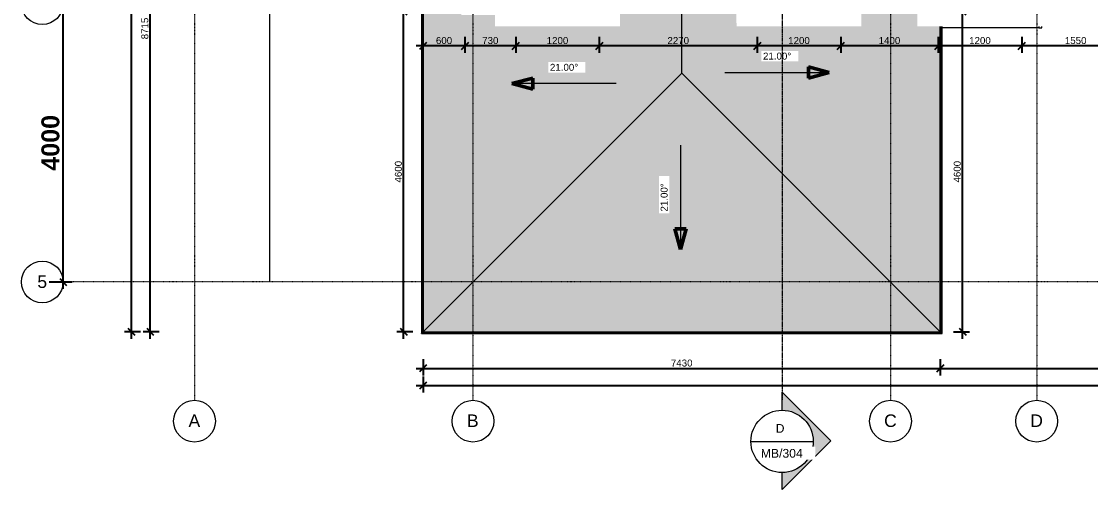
# Model space of a CAD drawing. Header units: millimetres. Extents: x -21051 to 202668, y -15646 to 13691.
# Drawn here: x 44900 to 60262, y -15491 to -8763 of the extents above; entities that cross this region are included whole.
import ezdxf

# ---------------------------------------------------------------- set-up
doc = ezdxf.new("R2010")
doc.units = ezdxf.units.MM
for name, pattern in [('Dash dot', [15.875, 6.35, -4.7625, 0, -4.7625]), ('Hidden', [3, 2, -1]), ('TD_Level Line', [8, 4, -2, 0, -2])]:
    doc.linetypes.add(name, pattern=pattern)
for name, color, linetype, lineweight in [('A-ANNO-DIMS', 211, 'Continuous', 9), ('A-DETL-HDLN', 90, 'Hidden', 5), ('A-DETL-MBND', 5, 'Continuous', 5), ('A-ROOF', 132, 'Continuous', 5), ('A-ROOF-PATT', 132, 'Continuous', 5), ('G-ANNO-DIMS', 111, 'Continuous', 9), ('G-ANNO-SYMB', 111, 'Continuous', 9), ('S-GRID', 1, 'Continuous', 9), ('S-GRID-IDEN', 1, 'Continuous', 9)]:
    doc.layers.add(name, color=color, linetype=linetype, lineweight=lineweight)
doc.layers.get('0').off()
doc.styles.add('Arial', font='arial.ttf', dxfattribs={"height": 250})
doc.styles.add('Arial_1', font='arial.ttf', dxfattribs={"height": 125})
doc.styles.add('Arial_3', font='arial.ttf', dxfattribs={"height": 100})
doc.styles.add('Arial_B', font='arialbd.ttf', dxfattribs={"height": 257.936508})
doc.dimstyles.new('Arial_1_0', dxfattribs={"dimscale": 304.8, "dimtxt": 102.02594, "dimasz": 0.328084, "dimexe": 0.328084, "dimexo": 0.0625, "dimgap": 0.082021, "dimtad": 1, "dimdec": 0, "dimzin": 0, "dimdsep": 46, "dimtxsty": 'Arial_3', "dimblk1": 'OBLIQUE', "dimblk2": 'OBLIQUE', "dimsah": 1, "dimcen": 0.09, "dimdle": 0.328084, "dimazin": 0, "dimtfac": 1, "dimtdec": 4, "dimtix": 1, "dimtmove": 0, "dimatfit": 3, "dimfxl": 0.492126, "dimfxlon": 1, "dimtvp": 1, "dimtolj": 1, "dimtzin": 0, "dimarcsym": 2})
doc.dimstyles.new('Arial_1_0_2', dxfattribs={"dimscale": 304.8, "dimtxt": 102.02594, "dimasz": 0.328084, "dimexe": 0.328084, "dimexo": 0.0625, "dimgap": 0.082021, "dimtad": 1, "dimdec": 0, "dimzin": 0, "dimdsep": 46, "dimtxsty": 'Arial_3', "dimblk1": 'OBLIQUE', "dimblk2": 'OBLIQUE', "dimsah": 1, "dimcen": 0.09, "dimdle": 0.328084, "dimazin": 0, "dimtfac": 1, "dimtdec": 4, "dimtix": 1, "dimtmove": 2, "dimatfit": 3, "dimfxl": 0.492126, "dimfxlon": 1, "dimtvp": 1, "dimtolj": 1, "dimtzin": 0, "dimarcsym": 2})
doc.dimstyles.new('Arial_2_5', dxfattribs={"dimscale": 304.8, "dimtxt": 255.06485, "dimasz": 0.328084, "dimexe": 0.656168, "dimexo": 0.0625, "dimgap": 0.164042, "dimtad": 1, "dimdec": 0, "dimzin": 0, "dimdsep": 46, "dimtxsty": 'Arial_B', "dimblk1": 'OBLIQUE', "dimblk2": 'OBLIQUE', "dimsah": 1, "dimcen": 0.09, "dimdle": 0.328084, "dimazin": 0, "dimtfac": 1, "dimtdec": 4, "dimtix": 1, "dimtmove": 0, "dimatfit": 3, "dimfxl": 0.492126, "dimfxlon": 1, "dimtvp": 1, "dimtolj": 1, "dimtzin": 0, "dimarcsym": 2})

# ---------------------------------------------------------------- blocks, each defined once
blk = doc.blocks.new('PARAPET3 - PARAPET-973356-01_First floor')
at = {"layer": 'A-DETL-MBND'}
for p, q in [((-9350, 12911), (-13959, 12760)), ((-9350, 12911), (-9349, 12892)), ((-13959, 12760), (-13713, 5283)), ((-13939, 12741), (-9349, 12892)), ((-9349, 12892), (-9349, 12886)), ((-13939, 12741), (-13695, 5302)), ((-13713, 5283), (-9302, 5428)), ((-9303, 5447), (-13695, 5302))]:
    blk.add_line(p, q, dxfattribs=at)
for points, knots in [([(-13959, 12760), (-13959, 12760), (-13959, 12760), (-13958, 12759), (-13956, 12757), (-13954, 12756), (-13953, 12754), (-13951, 12753), (-13950, 12751), (-13947, 12749), (-13944, 12746), (-13941, 12743), (-13939, 12741)], [0.4444444, 0.4444444, 0.4444444, 0.4444444, 0.5555556, 0.6111111, 0.6666667, 0.75, 0.7708333, 0.7916667, 0.8333333, 0.875, 0.9166667, 1, 1, 1, 1]), ([(-13695, 5302), (-13696, 5300), (-13699, 5298), (-13702, 5294), (-13704, 5292), (-13706, 5290), (-13707, 5289), (-13709, 5287), (-13711, 5285), (-13712, 5284), (-13713, 5283), (-13713, 5283), (-13713, 5283)], [-1, -1, -1, -1, -0.9166667, -0.875, -0.8333333, -0.7916667, -0.7708333, -0.75, -0.6666667, -0.6111111, -0.5555556, -0.4444444, -0.4444444, -0.4444444, -0.4444444])]:
    blk.add_open_spline(points, degree=3, knots=knots, dxfattribs=at)
blk = doc.blocks.new('hood 34 - hood 1-1214670-01_First floor')
at = {"layer": 'A-DETL-MBND'}
for p, q in [((-9284, 4271), (-9330, 5663)), ((-9264, 4272), (-9284, 4271)), ((-9284, 4271), (-9283, 4228)), ((-9283, 4228), (-9263, 4229))]:
    blk.add_line(p, q, dxfattribs=at)
blk = doc.blocks.new('Grid - _-182767-01_First floor')
at = {"layer": 'S-GRID-IDEN'}
blk.add_circle((0, 0), 3, dxfattribs=at)
blk = doc.blocks.new('_Oblique')
at = {"color": 0, "linetype": 'ByBlock', "lineweight": -2}
blk.add_line((-0.5, -0.5), (0.5, 0.5), dxfattribs=at)
blk = doc.blocks.new('*D867')
at = {"layer": 'A-ANNO-DIMS', "color": 0, "lineweight": -2, "transparency": 16777216}
for p, q in [((45500, -12608), (45500, -8408)), ((45631, -8508), (45300, -8508)), ((45631, -12508), (45300, -12508))]:
    blk.add_line(p, q, dxfattribs=at)
at = {"layer": 'Defpoints', "color": 0, "transparency": 16777216}
for p in [(45500, -8508), (45650, -8508), (45650, -12508)]:
    blk.add_point(p, dxfattribs=at)
at = {"layer": 'A-ANNO-DIMS', "color": 0, "lineweight": -2, "transparency": 16777216, "xscale": 100, "yscale": 100, "zscale": 100}
for p, rotation in [((45500, -8508), 90), ((45500, -12508), 270)]:
    blk.add_blockref('_Oblique', p, dxfattribs=dict(at, rotation=rotation))
at = {"layer": 'A-ANNO-DIMS', "color": 0, "transparency": 16777216, "insert": (45318, -10508), "char_height": 257.9, "width": 932.81, "attachment_point": 5, "rotation": 90, "style": 'Arial_B'}
blk.add_mtext('\\A1;4000', dxfattribs=at)
blk = doc.blocks.new('*D878')
at = {"layer": 'A-ANNO-DIMS', "color": 0, "lineweight": -2, "transparency": 16777216}
for p, q in [((50392, -13323), (50392, -8523)), ((50523, -8623), (50292, -8623)), ((50523, -13223), (50292, -13223))]:
    blk.add_line(p, q, dxfattribs=at)
at = {"layer": 'Defpoints', "color": 0, "transparency": 16777216}
for p in [(50392, -8623), (50542, -8623), (50542, -13223)]:
    blk.add_point(p, dxfattribs=at)
at = {"layer": 'A-ANNO-DIMS', "color": 0, "lineweight": -2, "transparency": 16777216, "xscale": 100, "yscale": 100, "zscale": 100}
for p, rotation in [((50392, -8623), 90), ((50392, -13223), 270)]:
    blk.add_blockref('_Oblique', p, dxfattribs=dict(at, rotation=rotation))
at = {"layer": 'A-ANNO-DIMS', "color": 0, "transparency": 16777216, "insert": (50316, -10923), "char_height": 100, "width": 369.18, "attachment_point": 5, "rotation": 90, "style": 'Arial_3'}
blk.add_mtext('\\A1;4600', dxfattribs=at)
blk = doc.blocks.new('*D887')
at = {"layer": 'A-ANNO-DIMS', "color": 0, "lineweight": -2, "transparency": 16777216}
for p, q in [((46750, -13323), (46750, -4408)), ((46881, -4508), (46650, -4508)), ((46881, -13223), (46650, -13223))]:
    blk.add_line(p, q, dxfattribs=at)
at = {"layer": 'Defpoints', "color": 0, "transparency": 16777216}
for p in [(46750, -4508), (46900, -4508), (46900, -13223)]:
    blk.add_point(p, dxfattribs=at)
at = {"layer": 'A-ANNO-DIMS', "color": 0, "lineweight": -2, "transparency": 16777216, "xscale": 100, "yscale": 100, "zscale": 100}
for p, rotation in [((46750, -4508), 90), ((46750, -13223), 270)]:
    blk.add_blockref('_Oblique', p, dxfattribs=dict(at, rotation=rotation))
at = {"layer": 'A-ANNO-DIMS', "color": 0, "transparency": 16777216, "insert": (46674, -8865), "char_height": 100, "width": 369.18, "attachment_point": 5, "rotation": 90, "style": 'Arial_3'}
blk.add_mtext('\\A1;8715', dxfattribs=at)
blk = doc.blocks.new('*D891')
at = {"layer": 'A-ANNO-DIMS', "color": 0, "lineweight": -2, "transparency": 16777216}
for p, q in [((46480, -13323), (46480, 10542)), ((46611, 10442), (46380, 10442)), ((46611, -13223), (46380, -13223))]:
    blk.add_line(p, q, dxfattribs=at)
at = {"layer": 'Defpoints', "color": 0, "transparency": 16777216}
for p in [(46480, 10442), (46630, 10442), (46630, -13223)]:
    blk.add_point(p, dxfattribs=at)
at = {"layer": 'A-ANNO-DIMS', "color": 0, "lineweight": -2, "transparency": 16777216, "xscale": 100, "yscale": 100, "zscale": 100}
for p, rotation in [((46480, 10442), 90), ((46480, -13223), 270)]:
    blk.add_blockref('_Oblique', p, dxfattribs=dict(at, rotation=rotation))
at = {"layer": 'A-ANNO-DIMS', "color": 0, "transparency": 16777216, "insert": (46404, -1390), "char_height": 100, "width": 461.47, "attachment_point": 5, "rotation": 90, "style": 'Arial_3'}
blk.add_mtext('\\A1;23665', dxfattribs=at)
blk = doc.blocks.new('*D940')
at = {"layer": 'A-ANNO-DIMS', "color": 0, "lineweight": -2, "transparency": 16777216}
for p, q in [((59272, -8984), (59272, -9215)), ((60822, -8984), (60822, -9215)), ((60922, -9115), (59172, -9115))]:
    blk.add_line(p, q, dxfattribs=at)
at = {"layer": 'Defpoints', "color": 0, "transparency": 16777216}
for p in [(59272, -8965), (60822, -8965), (59272, -9115)]:
    blk.add_point(p, dxfattribs=at)
at = {"layer": 'A-ANNO-DIMS', "color": 0, "lineweight": -2, "transparency": 16777216, "xscale": 100, "yscale": 100, "zscale": 100, "rotation": 180}
blk.add_blockref('_Oblique', (59272, -9115), dxfattribs=at)
at = {"layer": 'A-ANNO-DIMS', "color": 0, "lineweight": -2, "transparency": 16777216, "xscale": 100, "yscale": 100, "zscale": 100}
blk.add_blockref('_Oblique', (60822, -9115), dxfattribs=at)
at = {"layer": 'A-ANNO-DIMS', "color": 0, "transparency": 16777216, "insert": (60047, -9039), "char_height": 100, "width": 369.18, "attachment_point": 5, "style": 'Arial_3'}
blk.add_mtext('\\A1;1550', dxfattribs=at)
blk = doc.blocks.new('*D941')
at = {"layer": 'A-ANNO-DIMS', "color": 0, "lineweight": -2, "transparency": 16777216}
for p, q in [((58072, -8984), (58072, -9215)), ((59272, -8984), (59272, -9215)), ((59372, -9115), (57972, -9115))]:
    blk.add_line(p, q, dxfattribs=at)
at = {"layer": 'Defpoints', "color": 0, "transparency": 16777216}
for p in [(58072, -8965), (59272, -8965), (58072, -9115)]:
    blk.add_point(p, dxfattribs=at)
at = {"layer": 'A-ANNO-DIMS', "color": 0, "lineweight": -2, "transparency": 16777216, "xscale": 100, "yscale": 100, "zscale": 100, "rotation": 180}
blk.add_blockref('_Oblique', (58072, -9115), dxfattribs=at)
at = {"layer": 'A-ANNO-DIMS', "color": 0, "lineweight": -2, "transparency": 16777216, "xscale": 100, "yscale": 100, "zscale": 100}
blk.add_blockref('_Oblique', (59272, -9115), dxfattribs=at)
at = {"layer": 'A-ANNO-DIMS', "color": 0, "transparency": 16777216, "insert": (58672, -9039), "char_height": 100, "width": 369.18, "attachment_point": 5, "style": 'Arial_3'}
blk.add_mtext('\\A1;1200', dxfattribs=at)
blk = doc.blocks.new('*D942')
at = {"layer": 'A-ANNO-DIMS', "color": 0, "lineweight": -2, "transparency": 16777216}
for p, q in [((56672, -8984), (56672, -9215)), ((58072, -8984), (58072, -9215)), ((58172, -9115), (56572, -9115))]:
    blk.add_line(p, q, dxfattribs=at)
at = {"layer": 'Defpoints', "color": 0, "transparency": 16777216}
for p in [(56672, -8965), (58072, -8965), (56672, -9115)]:
    blk.add_point(p, dxfattribs=at)
at = {"layer": 'A-ANNO-DIMS', "color": 0, "lineweight": -2, "transparency": 16777216, "xscale": 100, "yscale": 100, "zscale": 100, "rotation": 180}
blk.add_blockref('_Oblique', (56672, -9115), dxfattribs=at)
at = {"layer": 'A-ANNO-DIMS', "color": 0, "lineweight": -2, "transparency": 16777216, "xscale": 100, "yscale": 100, "zscale": 100}
blk.add_blockref('_Oblique', (58072, -9115), dxfattribs=at)
at = {"layer": 'A-ANNO-DIMS', "color": 0, "transparency": 16777216, "insert": (57372, -9039), "char_height": 100, "width": 369.18, "attachment_point": 5, "style": 'Arial_3'}
blk.add_mtext('\\A1;1400', dxfattribs=at)
blk = doc.blocks.new('*D943')
at = {"layer": 'A-ANNO-DIMS', "color": 0, "lineweight": -2, "transparency": 16777216}
for p, q in [((55472, -8984), (55472, -9215)), ((56672, -8984), (56672, -9215)), ((56772, -9115), (55372, -9115))]:
    blk.add_line(p, q, dxfattribs=at)
at = {"layer": 'Defpoints', "color": 0, "transparency": 16777216}
for p in [(55472, -8965), (56672, -8965), (55472, -9115)]:
    blk.add_point(p, dxfattribs=at)
at = {"layer": 'A-ANNO-DIMS', "color": 0, "lineweight": -2, "transparency": 16777216, "xscale": 100, "yscale": 100, "zscale": 100, "rotation": 180}
blk.add_blockref('_Oblique', (55472, -9115), dxfattribs=at)
at = {"layer": 'A-ANNO-DIMS', "color": 0, "lineweight": -2, "transparency": 16777216, "xscale": 100, "yscale": 100, "zscale": 100}
blk.add_blockref('_Oblique', (56672, -9115), dxfattribs=at)
at = {"layer": 'A-ANNO-DIMS', "color": 0, "transparency": 16777216, "insert": (56072, -9039), "char_height": 100, "width": 369.18, "attachment_point": 5, "style": 'Arial_3'}
blk.add_mtext('\\A1;1200', dxfattribs=at)
blk = doc.blocks.new('*D944')
at = {"layer": 'A-ANNO-DIMS', "color": 0, "lineweight": -2, "transparency": 16777216}
for p, q in [((53202, -8984), (53202, -9215)), ((55472, -8984), (55472, -9215)), ((55572, -9115), (53102, -9115))]:
    blk.add_line(p, q, dxfattribs=at)
at = {"layer": 'Defpoints', "color": 0, "transparency": 16777216}
for p in [(53202, -8965), (55472, -8965), (53202, -9115)]:
    blk.add_point(p, dxfattribs=at)
at = {"layer": 'A-ANNO-DIMS', "color": 0, "lineweight": -2, "transparency": 16777216, "xscale": 100, "yscale": 100, "zscale": 100, "rotation": 180}
blk.add_blockref('_Oblique', (53202, -9115), dxfattribs=at)
at = {"layer": 'A-ANNO-DIMS', "color": 0, "lineweight": -2, "transparency": 16777216, "xscale": 100, "yscale": 100, "zscale": 100}
blk.add_blockref('_Oblique', (55472, -9115), dxfattribs=at)
at = {"layer": 'A-ANNO-DIMS', "color": 0, "transparency": 16777216, "insert": (54337, -9039), "char_height": 100, "width": 369.18, "attachment_point": 5, "style": 'Arial_3'}
blk.add_mtext('\\A1;2270', dxfattribs=at)
blk = doc.blocks.new('*D945')
at = {"layer": 'A-ANNO-DIMS', "color": 0, "lineweight": -2, "transparency": 16777216}
for p, q in [((52002, -8984), (52002, -9215)), ((53202, -8984), (53202, -9215)), ((53302, -9115), (51902, -9115))]:
    blk.add_line(p, q, dxfattribs=at)
at = {"layer": 'Defpoints', "color": 0, "transparency": 16777216}
for p in [(52002, -8965), (53202, -8965), (52002, -9115)]:
    blk.add_point(p, dxfattribs=at)
at = {"layer": 'A-ANNO-DIMS', "color": 0, "lineweight": -2, "transparency": 16777216, "xscale": 100, "yscale": 100, "zscale": 100, "rotation": 180}
blk.add_blockref('_Oblique', (52002, -9115), dxfattribs=at)
at = {"layer": 'A-ANNO-DIMS', "color": 0, "lineweight": -2, "transparency": 16777216, "xscale": 100, "yscale": 100, "zscale": 100}
blk.add_blockref('_Oblique', (53202, -9115), dxfattribs=at)
at = {"layer": 'A-ANNO-DIMS', "color": 0, "transparency": 16777216, "insert": (52602, -9039), "char_height": 100, "width": 369.18, "attachment_point": 5, "style": 'Arial_3'}
blk.add_mtext('\\A1;1200', dxfattribs=at)
blk = doc.blocks.new('*D946')
at = {"layer": 'A-ANNO-DIMS', "color": 0, "lineweight": -2, "transparency": 16777216}
for p, q in [((51272, -8984), (51272, -9215)), ((52002, -8984), (52002, -9215)), ((52102, -9115), (51172, -9115))]:
    blk.add_line(p, q, dxfattribs=at)
at = {"layer": 'Defpoints', "color": 0, "transparency": 16777216}
for p in [(51272, -8965), (52002, -8965), (51272, -9115)]:
    blk.add_point(p, dxfattribs=at)
at = {"layer": 'A-ANNO-DIMS', "color": 0, "lineweight": -2, "transparency": 16777216, "xscale": 100, "yscale": 100, "zscale": 100, "rotation": 180}
blk.add_blockref('_Oblique', (51272, -9115), dxfattribs=at)
at = {"layer": 'A-ANNO-DIMS', "color": 0, "lineweight": -2, "transparency": 16777216, "xscale": 100, "yscale": 100, "zscale": 100}
blk.add_blockref('_Oblique', (52002, -9115), dxfattribs=at)
at = {"layer": 'A-ANNO-DIMS', "color": 0, "transparency": 16777216, "insert": (51637, -9039), "char_height": 100, "width": 276.88, "attachment_point": 5, "style": 'Arial_3'}
blk.add_mtext('\\A1;730', dxfattribs=at)
blk = doc.blocks.new('*D947')
at = {"layer": 'A-ANNO-DIMS', "color": 0, "lineweight": -2, "transparency": 16777216}
for p, q in [((50672, -9246), (50672, -9015)), ((51272, -8984), (51272, -9215)), ((51372, -9115), (50572, -9115))]:
    blk.add_line(p, q, dxfattribs=at)
at = {"layer": 'Defpoints', "color": 0, "transparency": 16777216}
for p in [(51272, -8965), (50672, -9115), (50672, -9265)]:
    blk.add_point(p, dxfattribs=at)
at = {"layer": 'A-ANNO-DIMS', "color": 0, "lineweight": -2, "transparency": 16777216, "xscale": 100, "yscale": 100, "zscale": 100, "rotation": 180}
blk.add_blockref('_Oblique', (50672, -9115), dxfattribs=at)
at = {"layer": 'A-ANNO-DIMS', "color": 0, "lineweight": -2, "transparency": 16777216, "xscale": 100, "yscale": 100, "zscale": 100}
blk.add_blockref('_Oblique', (51272, -9115), dxfattribs=at)
at = {"layer": 'A-ANNO-DIMS', "color": 0, "transparency": 16777216, "insert": (50972, -9039), "char_height": 100, "width": 276.88, "attachment_point": 5, "style": 'Arial_3'}
blk.add_mtext('\\A1;600', dxfattribs=at)
blk = doc.blocks.new('*D948')
at = {"layer": 'A-ANNO-DIMS', "color": 0, "lineweight": -2, "transparency": 16777216}
for p, q in [((50672, -13619), (50672, -13850)), ((58102, -13619), (58102, -13850)), ((50572, -13750), (58202, -13750))]:
    blk.add_line(p, q, dxfattribs=at)
at = {"layer": 'Defpoints', "color": 0, "transparency": 16777216}
for p in [(50672, -13600), (58102, -13600), (58102, -13750)]:
    blk.add_point(p, dxfattribs=at)
at = {"layer": 'A-ANNO-DIMS', "color": 0, "lineweight": -2, "transparency": 16777216, "xscale": 100, "yscale": 100, "zscale": 100, "rotation": 180}
blk.add_blockref('_Oblique', (50672, -13750), dxfattribs=at)
at = {"layer": 'A-ANNO-DIMS', "color": 0, "lineweight": -2, "transparency": 16777216, "xscale": 100, "yscale": 100, "zscale": 100}
blk.add_blockref('_Oblique', (58102, -13750), dxfattribs=at)
at = {"layer": 'A-ANNO-DIMS', "color": 0, "transparency": 16777216, "insert": (54387, -13673), "char_height": 100, "width": 369.18, "attachment_point": 5, "style": 'Arial_3'}
blk.add_mtext('\\A1;7430', dxfattribs=at)
blk = doc.blocks.new('*D949')
at = {"layer": 'A-ANNO-DIMS', "color": 0, "lineweight": -2, "transparency": 16777216}
for p, q in [((58102, -13619), (58102, -13850)), ((72602, -13619), (72602, -13850)), ((58002, -13750), (72702, -13750))]:
    blk.add_line(p, q, dxfattribs=at)
at = {"layer": 'Defpoints', "color": 0, "transparency": 16777216}
for p in [(58102, -13600), (72602, -13600), (72602, -13750)]:
    blk.add_point(p, dxfattribs=at)
at = {"layer": 'A-ANNO-DIMS', "color": 0, "lineweight": -2, "transparency": 16777216, "xscale": 100, "yscale": 100, "zscale": 100, "rotation": 180}
blk.add_blockref('_Oblique', (58102, -13750), dxfattribs=at)
at = {"layer": 'A-ANNO-DIMS', "color": 0, "lineweight": -2, "transparency": 16777216, "xscale": 100, "yscale": 100, "zscale": 100}
blk.add_blockref('_Oblique', (72602, -13750), dxfattribs=at)
at = {"layer": 'A-ANNO-DIMS', "color": 0, "transparency": 16777216, "insert": (65352, -13674), "char_height": 100, "width": 461.47, "attachment_point": 5, "style": 'Arial_3'}
blk.add_mtext('\\A1;14500', dxfattribs=at)
blk = doc.blocks.new('*D950')
at = {"layer": 'A-ANNO-DIMS', "color": 0, "lineweight": -2, "transparency": 16777216}
for p, q in [((50672, -13865), (50672, -14096)), ((72602, -13865), (72602, -14096)), ((50572, -13996), (72702, -13996))]:
    blk.add_line(p, q, dxfattribs=at)
at = {"layer": 'Defpoints', "color": 0, "transparency": 16777216}
for p in [(50672, -13846), (72602, -13846), (72602, -13996)]:
    blk.add_point(p, dxfattribs=at)
at = {"layer": 'A-ANNO-DIMS', "color": 0, "lineweight": -2, "transparency": 16777216, "xscale": 100, "yscale": 100, "zscale": 100, "rotation": 180}
blk.add_blockref('_Oblique', (50672, -13996), dxfattribs=at)
at = {"layer": 'A-ANNO-DIMS', "color": 0, "lineweight": -2, "transparency": 16777216, "xscale": 100, "yscale": 100, "zscale": 100}
blk.add_blockref('_Oblique', (72602, -13996), dxfattribs=at)
at = {"layer": 'A-ANNO-DIMS', "color": 0, "transparency": 16777216, "insert": (61637, -13920), "char_height": 100, "width": 461.47, "attachment_point": 5, "style": 'Arial_3'}
blk.add_mtext('\\A1;21930', dxfattribs=at)
blk = doc.blocks.new('*D1149')
at = {"layer": 'A-ANNO-DIMS', "color": 0, "lineweight": -2, "transparency": 16777216}
for p, q in [((58422, -13323), (58422, -8523)), ((58291, -8623), (58522, -8623)), ((58291, -13223), (58522, -13223))]:
    blk.add_line(p, q, dxfattribs=at)
at = {"layer": 'Defpoints', "color": 0, "transparency": 16777216}
for p in [(58272, -8623), (58422, -8623), (58272, -13223)]:
    blk.add_point(p, dxfattribs=at)
at = {"layer": 'A-ANNO-DIMS', "color": 0, "lineweight": -2, "transparency": 16777216, "xscale": 100, "yscale": 100, "zscale": 100}
for p, rotation in [((58422, -8623), 90), ((58422, -13223), 270)]:
    blk.add_blockref('_Oblique', p, dxfattribs=dict(at, rotation=rotation))
at = {"layer": 'A-ANNO-DIMS', "color": 0, "transparency": 16777216, "insert": (58346, -10923), "char_height": 100, "width": 369.18, "attachment_point": 5, "rotation": 90, "style": 'Arial_3'}
blk.add_mtext('\\A1;4600', dxfattribs=at)
blk = doc.blocks.new('Section - _-1243848-01_First floor')
at = {"layer": 'G-ANNO-SYMB'}
h = blk.add_hatch(color=256, dxfattribs=at)
edge = h.paths.add_edge_path()
edge.add_line((-12.93, 0), (-5.93, 7))
edge.add_line((-5.93, 7), (1.07, 0))
edge.add_line((1.07, 0), (-1.52, 0))
edge.add_arc((-6, 0), 4.48, 0, 180)
edge.add_line((-10.48, 0), (-12.93, 0))
for p, q in [((-5.93, 7), (-12.93, 0)), ((1.07, 0), (-5.93, 7)), ((-12.93, 0), (-10.48, 0)), ((-1.52, 0), (1.07, 0))]:
    blk.add_line(p, q, dxfattribs=at)
for start, end in [(360, 180), (0, 180), (180, 360)]:
    blk.add_arc((-6, 0), 4.48, start, end, dxfattribs=at)

msp = doc.modelspace()

# ---------------------------------------------------------------- hatches: boundary and pattern name
at = {"layer": 'A-ROOF-PATT'}
h = msp.add_hatch(dxfattribs=at)
h.set_pattern_fill('FP_2', color=256, style=0, pattern_type=2)
h.set_pattern_definition([(185.321, (62649.3857, 167.0165), (1422.7774649, 126.991261), [109.552, -2629.24]), (90, (62540.3, 156.86), (-118.565, 127), [10.16, -116.84]), (270, (62530.82, 283.86), (118.565, -127), [35.56, -91.44]), (0, (62530.82, 248.3), (118.565, 127), [11.856, -106.708]), (180, (62542.68, 167.02), (-118.565, -127), [11.856, -106.708]), (270, (62530.82, 167.02), (118.565, -127), [10.16, -116.84]), (270, (62540.3, 283.86), (118.565, -127), [25.4, -101.6]), (354.679, (62540.3057, 258.4565), (1422.7774649, -126.991261), [109.552, -2629.24]), (320.782, (62546.2347, 258.4565), (-2015.6072356, 1650.990985), [32.138, -3181.648]), (287.286, (62571.133, 238.137), (118.566, -253.99939), [31.922, -367.1]), (252.714, (62580.618, 207.657), (118.566, 253.99939), [31.922, -367.1]), (219.218, (62571.1327, 177.1765), (-2015.6072356, -1650.990985), [32.138, -3181.648]), (288.981, (62562.8337, 231.7865), (-474.2663295, 1396.9973541), [25.517, -2526.225]), (251.019, (62571.1327, 207.6565), (-474.2663295, -1396.9973541), [25.517, -2526.225]), (219.321, (62562.8337, 183.5265), (-1541.3477461, -1269.9923843), [26.055, -2579.41]), (320.679, (62542.6777, 248.2965), (-1541.3477461, 1269.9923843), [26.055, -2579.41])])
h.paths.add_polyline_path([(50672, -13222.7), (54387, -9507.7), (54387, -8637.7), (53499.7, -8637.7), (53499.7, -8835.2), (51704.4, -8835.2), (51704.4, -8672.7), (51222, -8672.7), (51222, -8621.9), (50672, -8621.9), (50672, -12864.5)])
h = msp.add_hatch(dxfattribs=at)
h.set_pattern_fill('FP_3', color=256, style=0, pattern_type=2)
h.set_pattern_definition([(5.321, (62633.9067, 400.6965), (-1422.7774649, -126.991261), [109.552, -2629.24]), (270, (62742.99, 410.86), (118.565, -127), [10.16, -116.84]), (90, (62752.47, 283.86), (-118.565, 127), [35.56, -91.44]), (180, (62752.47, 319.42), (-118.565, -127), [11.856, -106.708]), (0, (62740.61, 400.7), (118.565, 127), [11.856, -106.708]), (90, (62752.47, 400.7), (-118.565, 127), [10.16, -116.84]), (90, (62742.99, 283.86), (-118.565, 127), [25.4, -101.6]), (174.679, (62742.9867, 309.2565), (-1422.7774649, 126.991261), [109.552, -2629.24]), (140.782, (62737.0577, 309.2565), (2015.6072356, -1650.990985), [32.138, -3181.648]), (107.286, (62712.16, 329.577), (-118.566, 253.99939), [31.922, -367.1]), (72.714, (62702.675, 360.057), (-118.566, -253.99939), [31.922, -367.1]), (39.218, (62712.1597, 390.5365), (2015.6072356, 1650.990985), [32.138, -3181.648]), (108.981, (62720.4587, 335.9265), (474.2663295, -1396.9973541), [25.517, -2526.225]), (71.019, (62712.1597, 360.0565), (474.2663295, 1396.9973541), [25.517, -2526.225]), (39.321, (62720.4587, 384.1865), (1541.3477461, 1269.9923843), [26.055, -2579.41]), (140.679, (62740.6147, 319.4165), (1541.3477461, -1269.9923843), [26.055, -2579.41])])
h.paths.add_polyline_path([(58102, -13222.7), (58102, -8835.2), (57774.3, -8835.2), (57774.3, -8637.7), (56969.6, -8637.7), (56969.6, -8835.2), (55174.3, -8835.2), (55173.3, -8637.7), (54387, -8637.7), (54387, -9507.7), (57930.8, -13051.5)])
h = msp.add_hatch(dxfattribs=at)
h.set_pattern_fill('FP_4', color=256, style=0, pattern_type=2)
h.set_pattern_definition([(275.321, (63974.8207, -965.9065), (-126.991261, 1422.7774649), [109.552, -2629.24]), (180, (63984.98, -1074.99), (-127, -118.565), [10.16, -116.84]), (0, (63857.98, -1084.47), (127, 118.565), [35.56, -91.44]), (90, (63893.54, -1084.47), (-127, 118.565), [11.856, -106.708]), (270, (63974.82, -1072.62), (127, -118.565), [11.856, -106.708]), (0, (63974.82, -1084.47), (127, 118.565), [10.16, -116.84]), (0, (63857.98, -1074.99), (127, 118.565), [25.4, -101.6]), (84.679, (63883.3807, -1074.9865), (126.991261, 1422.7774649), [109.552, -2629.24]), (50.782, (63883.3807, -1069.0585), (-1650.990985, -2015.6072356), [32.138, -3181.648]), (17.286, (63903.7, -1044.16), (253.99939, 118.566), [31.922, -367.1]), (342.714, (63934.18, -1034.674), (-253.99939, 118.566), [31.922, -367.1]), (309.218, (63964.6607, -1044.1595), (1650.990985, -2015.6072356), [32.138, -3181.648]), (18.981, (63910.0507, -1052.4595), (-1396.9973541, -474.2663295), [25.517, -2526.225]), (341.019, (63934.1807, -1044.1595), (1396.9973541, -474.2663295), [25.517, -2526.225]), (309.321, (63958.3107, -1052.4595), (1269.9923843, -1541.3477461), [26.055, -2579.41]), (50.679, (63893.5407, -1072.6155), (-1269.9923843, -1541.3477461), [26.055, -2579.41])])
h.paths.add_polyline_path([(57930.8, -13222.7), (58102, -13222.7), (54387, -9507.7), (50672, -13222.7), (57718.7, -13222.7)])
at = {"layer": 'G-ANNO-DIMS', "lineweight": 50}
for points in [[(56506.7, -9496.4), (56206.7, -9416), (56206.7, -9576.8)], [(51945.7, -9657.7), (52245.7, -9738.1), (52245.7, -9577.3)], [(54368.5, -12043), (54448.9, -11743), (54288.2, -11743)]]:
    msp.add_hatch(color=256, dxfattribs=at).paths.add_polyline_path(points)

# ---------------------------------------------------------------- linework, layer by layer
at = {"layer": 'A-DETL-HDLN'}
msp.add_line((48470.5, -12507.7), (48470.5, 6492.3), dxfattribs=at)
at = {"layer": 'A-ROOF'}
for p, q in [((50672, -8621.9), (50672, -13222.7)), ((54387, -9507.7), (54387, -8637.7)), ((58102, -13222.7), (58102, -8835.2)), ((50672, -13222.7), (54387, -9507.7)), ((54387, -9507.7), (58102, -13222.7)), ((50672, -13222.7), (58102, -13222.7))]:
    msp.add_line(p, q, dxfattribs=at)
at = {"layer": 'G-ANNO-DIMS'}
for p, q in [((55006.7, -9496.4), (56506.7, -9496.4)), ((53445.7, -9657.7), (51945.7, -9657.7)), ((54368.5, -10543), (54368.5, -12043))]:
    msp.add_line(p, q, dxfattribs=at)
at = {"layer": 'G-ANNO-DIMS', "lineweight": 50}
for p, q in [((56506.7, -9496.4), (56206.7, -9416)), ((56206.7, -9416), (56206.7, -9576.8)), ((56206.7, -9576.8), (56506.7, -9496.4)), ((52245.7, -9577.3), (51945.7, -9657.7)), ((51945.7, -9657.7), (52245.7, -9738.1)), ((52245.7, -9738.1), (52245.7, -9577.3)), ((54448.9, -11743), (54288.2, -11743)), ((54288.2, -11743), (54368.5, -12043)), ((54368.5, -12043), (54448.9, -11743))]:
    msp.add_line(p, q, dxfattribs=at)
at = {"layer": 'G-ANNO-SYMB'}
msp.add_line((55381.1, -14798.9), (56277.1, -14798.9), dxfattribs=at)
at = {"layer": 'S-GRID', "linetype": 'Dash dot', "lineweight": 18}
for p, q in [((47387, 9294.4), (47387, -11707.8)), ((51387, 9294.4), (51387, -11707.8)), ((57387, 9294.4), (57387, -11707.8)), ((59487, 9294.4), (59487, -11707.8)), ((47387, -11707.8), (47387, -14207.8)), ((51387, -11707.8), (51387, -14207.8)), ((57387, -11707.8), (57387, -14207.8)), ((59487, -11707.8), (59487, -14207.8)), ((47999.8, -12507.7), (45499.8, -12507.7)), ((71865.6, -12507.7), (47999.8, -12507.7))]:
    msp.add_line(p, q, dxfattribs=at)

# ---------------------------------------------------------------- block references
at = {"layer": 'A-DETL-MBND', "rotation": 88.11700695989701}
for name, p in [('PARAPET3 - PARAPET-973356-01_First floor', (63858, 283.9)), ('hood 34 - hood 1-1214670-01_First floor', (64093, 283.9))]:
    msp.add_blockref(name, p, dxfattribs=at)
at = {"layer": 'G-ANNO-SYMB', "extrusion": (0, 0, -1), "xscale": 99.99999999999994, "yscale": 99.99999999999994, "zscale": 99.99999999999994, "rotation": 90.00000000000064}
msp.add_blockref('Section - _-1243848-01_First floor', (-55829.1, -14198.9), dxfattribs=at)
at = {"layer": 'S-GRID-IDEN'}
for p, xscale, yscale, zscale, rotation in [((45199.8, -8507.7), 99.99999999999994, 99.99999999999994, 99.99999999999994, 90), ((45199.8, -12507.7), 99.99999999999994, 99.99999999999994, 99.99999999999994, 90), ((47387, -14507.8), 99.99999999999994, 99.99999999999994, 99.99999999999994, 180), ((51387, -14507.8), 99.99999999999994, 99.99999999999994, 99.99999999999994, 180), ((57387, -14507.8), 99.99999999999993, 99.99999999999993, 99.99999999999993, 180), ((59487, -14507.8), 99.99999999999994, 99.99999999999994, 99.99999999999994, 180)]:
    msp.add_blockref('Grid - _-182767-01_First floor', p, dxfattribs=dict(at, xscale=xscale, yscale=yscale, zscale=zscale, rotation=rotation))

# ---------------------------------------------------------------- dimensions: what is measured, and where the dimension line sits
at = {"layer": 'A-ANNO-DIMS'}
for base, p1, p2, dimstyle, override, picture, middle in [((46480, 10442.3), (46630, -13222.7), (46630, 10442.3), 'Arial_1_0', {"dimpost": '<>', "dimfxl": 23665}, '*D891', (46403.9, -1390.2)), ((46749.8, -4507.7), (46899.8, -13222.7), (46899.8, -4507.7), 'Arial_1_0', {"dimpost": '<>', "dimfxl": 8715}, '*D887', (46673.7, -8865.2)), ((50391.9, -8622.7), (50541.9, -13222.7), (50541.9, -8622.7), 'Arial_1_0', {"dimpost": '<>', "dimfxl": 4600}, '*D878', (50315.8, -10922.7)), ((58422.3, -8622.7), (58272.3, -13222.7), (58272.3, -8622.7), 'Arial_1_0_2', {"dimpost": '<>', "dimfxl": 4600}, '*D1149', (58346.3, -10922.7))]:
    dim = msp.add_linear_dim(base=base, p1=p1, p2=p2, angle=90, dimstyle=dimstyle, override=override, dxfattribs=at)
    dim.commit()
    dim.dimension.update_dxf_attribs({"geometry": picture, "text_midpoint": middle})
for base, p1, p2, override, picture, middle in [((50672, -9115), (51272, -8965), (50672, -9265), {"dimpost": '<>', "dimfxl": 670.820393}, '*D947', (50972, -9038.9)), ((51272, -9115), (52002, -8965), (51272, -8965), {"dimpost": '<>', "dimfxl": 730}, '*D946', (51637, -9038.9)), ((52002, -9115), (53202, -8965), (52002, -8965), {"dimpost": '<>', "dimfxl": 1200}, '*D945', (52602, -9038.9)), ((53202, -9115), (55472, -8965), (53202, -8965), {"dimpost": '<>', "dimfxl": 2270}, '*D944', (54337, -9038.9)), ((55472, -9115), (56672, -8965), (55472, -8965), {"dimpost": '<>', "dimfxl": 1200}, '*D943', (56072, -9038.9)), ((56672, -9115), (58072, -8965), (56672, -8965), {"dimpost": '<>', "dimfxl": 1400}, '*D942', (57372, -9038.9)), ((58072, -9115), (59272, -8965), (58072, -8965), {"dimpost": '<>', "dimfxl": 1200}, '*D941', (58672, -9038.9)), ((59272, -9115), (60822, -8965), (59272, -8965), {"dimpost": '<>', "dimfxl": 1550}, '*D940', (60047, -9038.9)), ((58102, -13749.6), (50672, -13599.6), (58102, -13599.6), {"dimpost": '<>', "dimfxl": 7430}, '*D948', (54387, -13673.5)), ((72602, -13749.6), (58102, -13599.6), (72602, -13599.6), {"dimpost": '<>', "dimfxl": 14500}, '*D949', (65352, -13673.5)), ((72602, -13996), (50672, -13846), (72602, -13846), {"dimpost": '<>', "dimfxl": 21930}, '*D950', (61637, -13919.9))]:
    dim = msp.add_linear_dim(base=base, p1=p1, p2=p2, dimstyle='Arial_1_0', override=override, dxfattribs=at)
    dim.commit()
    dim.dimension.update_dxf_attribs({"geometry": picture, "text_midpoint": middle})

# ---------------------------------------------------------------- next in the draw order: texts
at = {"layer": 'G-ANNO-DIMS', "char_height": 100, "width": 484.823, "attachment_point": 1, "line_spacing_factor": 0.941778, "style": 'Arial_3', "bg_fill": 3, "box_fill_scale": 1.25, "bg_fill_color": 256, "bg_fill_true_color": 13158600, "bg_fill_transparency": 0}
for insert in [(55554.7, -9211.8), (52493.7, -9373.2)]:
    msp.add_mtext('21.00°', dxfattribs=dict(at, insert=insert))
at = {"layer": 'G-ANNO-DIMS', "insert": (54084, -11495.1), "char_height": 100, "width": 484.823, "attachment_point": 1, "rotation": 90, "line_spacing_factor": 0.941778, "style": 'Arial_3', "bg_fill": 3, "box_fill_scale": 1.25, "bg_fill_color": 256, "bg_fill_true_color": 13158600, "bg_fill_transparency": 0}
msp.add_mtext('21.00°', dxfattribs=at)
at = {"layer": 'G-ANNO-SYMB', "char_height": 125, "attachment_point": 1, "style": 'Arial', "bg_fill": 3, "box_fill_scale": 1.25, "bg_fill_color": 256, "bg_fill_true_color": 13158600, "bg_fill_transparency": 0}
for s, insert, width in [('D', (55737.4, -14548.8), 160.337), ('MB/304', (55523.7, -14907.1), 753.586)]:
    msp.add_mtext(s, dxfattribs=dict(at, insert=insert, width=width))
at = {"layer": 'S-GRID-IDEN', "char_height": 180, "attachment_point": 1, "style": 'Arial_1', "bg_fill": 3, "box_fill_scale": 1.25, "bg_fill_color": 256, "bg_fill_true_color": 13158600, "bg_fill_transparency": 0}
for s, insert, width in [('5', (45129.3, -12413.7), 168.354), ('A', (47301.1, -14411.1), 200.422), ('B', (51301.1, -14411.1), 200.422), ('C', (57294.6, -14411.1), 216.456), ('D', (59394.6, -14411.1), 216.456)]:
    msp.add_mtext(s, dxfattribs=dict(at, insert=insert, width=width))

# ---------------------------------------------------------------- next in the draw order: linework, layer by layer
at = {"layer": 'G-ANNO-SYMB', "linetype": 'TD_Level Line', "lineweight": 18}
msp.add_line((55829.1, 11796.5), (55829.1, -14198.9), dxfattribs=at)

# ---------------------------------------------------------------- next in the draw order: dimensions: what is measured, and where the dimension line sits
at = {"layer": 'A-ANNO-DIMS'}
dim = msp.add_linear_dim(base=(45499.8, -8507.7), p1=(45649.8, -12507.7), p2=(45649.8, -8507.7), angle=90, dimstyle='Arial_2_5', override={"dimpost": '<>', "dimfxl": 4000}, dxfattribs=at)
dim.commit()
dim.dimension.update_dxf_attribs({"geometry": '*D867', "text_midpoint": (45318.1, -10507.7)})

doc.saveas('drawing.dxf')
